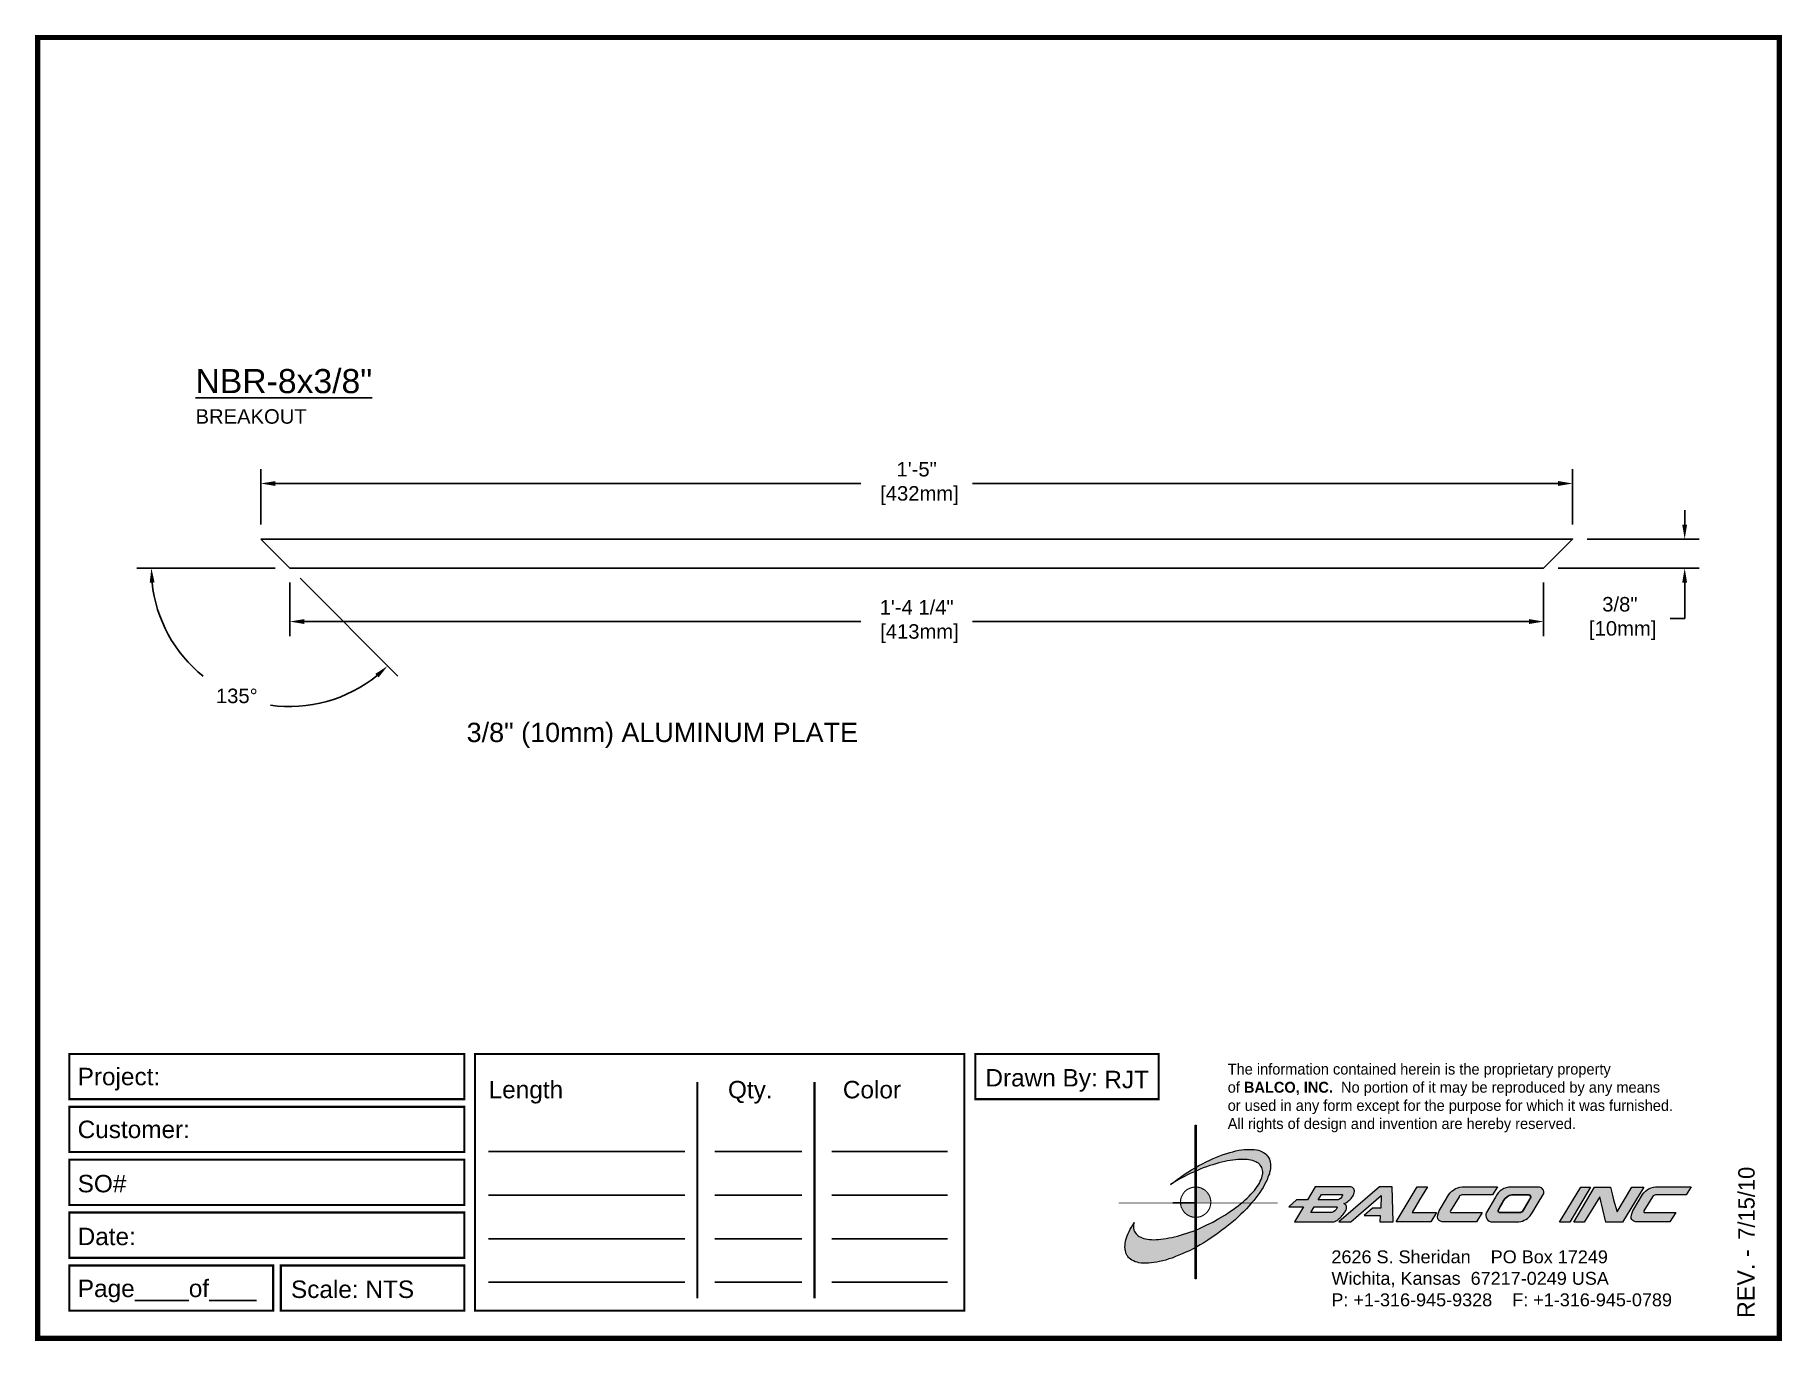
# Paper-space layout 'Breakout' of a CAD drawing. Header units: inches. Extents: x 0 to 10, y 0 to 7.5.
# The model-space entities are those that its viewports show. They can reach past a viewport. Long polylines and large blocks are cut down to what shows.
import ezdxf

# ---------------------------------------------------------------- set-up
doc = ezdxf.new("R2010")
doc.units = ezdxf.units.IN
doc.header["$MEASUREMENT"] = 0
for name, color, linetype in [('Border', 7, 'Continuous'), ('Dimensions', 3, 'Continuous'), ('Text', 2, 'Continuous')]:
    doc.layers.add(name, color=color, linetype=linetype)
doc.styles.add('Arial', font='arial.ttf')
doc.styles.add('Copyright', font='ERASDEMI.TTF')
doc.dimstyles.new('Arial', dxfattribs={"dimtxt": 0.1875, "dimasz": 0.1875, "dimexe": 0.1875, "dimexo": 0.1875, "dimgap": 0.1875, "dimtad": 0, "dimtih": 1, "dimtoh": 1, "dimdec": 4, "dimzin": 0, "dimdsep": 46, "dimlunit": 4, "dimtxsty": 'Arial', "dimcen": 0.1875, "dimadec": 0, "dimazin": 0, "dimtfac": 1, "dimtdec": 4, "dimtofl": 0, "dimtmove": 0, "dimatfit": 3, "dimfxl": 0, "dimfrac": 2, "dimtolj": 1, "dimtzin": 0, "dimarcsym": 0})

# ---------------------------------------------------------------- blocks, each defined once
blk = doc.blocks.new('ACADlogo')
h = blk.add_hatch(color=256)
h.paths.add_polyline_path([(-3.346, 1.223), (-3.351, 1.223), (-3.351, 0.979), (-3.346, 0.982)])
h.paths.add_polyline_path([(-3.346, 0.961), (-3.351, 0.959), (-3.351, 0.868), (-3.346, 0.868)])
h.paths.add_polyline_path([(-3.346, 0.777), (-3.351, 0.777), (-3.351, 0.699), (-3.351, 0.695), (-3.35, 0.695), (-3.346, 0.695)])
h.paths.add_polyline_path([(-3.346, 0.864), (-3.346, 0.868), (-3.35, 0.868), (-3.351, 0.868), (-3.351, 0.777), (-3.346, 0.777), (-3.346, 0.778), (-3.348, 0.778)])
h.paths.add_polyline_path([(-3.346, 0.524), (-3.351, 0.521), (-3.351, 0.342), (-3.346, 0.342)])
h.paths.add_polyline_path([(-3.346, 0.695), (-3.351, 0.695), (-3.351, 0.621), (-3.346, 0.623)])
h.paths.add_polyline_path([(-3.346, 0.623), (-3.351, 0.621), (-3.351, 0.521), (-3.346, 0.524)])
h.paths.add_polyline_path([(-3.346, 0.982), (-3.351, 0.979), (-3.351, 0.959), (-3.346, 0.961)])
h = blk.add_hatch(color=175)
h.paths.add_polyline_path([(-3.518, 0.573), (-3.534, 0.571), (-3.548, 0.569), (-3.562, 0.567), (-3.576, 0.567), (-3.589, 0.566), (-3.602, 0.567), (-3.614, 0.568), (-3.625, 0.569), (-3.636, 0.572), (-3.646, 0.574), (-3.656, 0.577), (-3.664, 0.581), (-3.673, 0.585), (-3.679, 0.589), (-3.685, 0.595), (-3.688, 0.598), (-3.691, 0.6), (-3.695, 0.607), (-3.699, 0.614), (-3.703, 0.621), (-3.704, 0.626), (-3.705, 0.631), (-3.706, 0.637), (-3.706, 0.642), (-3.705, 0.648), (-3.705, 0.653), (-3.703, 0.659), (-3.702, 0.665), (-3.71, 0.652), (-3.717, 0.639), (-3.725, 0.626), (-3.731, 0.613), (-3.737, 0.601), (-3.741, 0.589), (-3.746, 0.577), (-3.749, 0.566), (-3.751, 0.555), (-3.753, 0.544), (-3.754, 0.538), (-3.754, 0.533), (-3.755, 0.523), (-3.754, 0.513), (-3.753, 0.508), (-3.752, 0.503), (-3.75, 0.494), (-3.748, 0.486), (-3.743, 0.477), (-3.74, 0.473), (-3.738, 0.469), (-3.734, 0.465), (-3.73, 0.461), (-3.723, 0.455), (-3.715, 0.449), (-3.706, 0.445), (-3.695, 0.44), (-3.685, 0.437), (-3.674, 0.434), (-3.661, 0.432), (-3.648, 0.431), (-3.634, 0.431), (-3.62, 0.431), (-3.604, 0.433), (-3.588, 0.435), (-3.572, 0.438), (-3.556, 0.441), (-3.538, 0.445), (-3.52, 0.449), (-3.503, 0.456), (-3.483, 0.461), (-3.464, 0.469), (-3.445, 0.477), (-3.426, 0.485), (-3.406, 0.494), (-3.385, 0.503), (-3.364, 0.514), (-3.351, 0.521), (-3.351, 0.621), (-3.364, 0.616), (-3.382, 0.609), (-3.4, 0.603), (-3.418, 0.598), (-3.436, 0.592), (-3.453, 0.587), (-3.47, 0.583), (-3.486, 0.579), (-3.503, 0.576)])
h.paths.add_polyline_path([(-3.215, 0.687), (-3.251, 0.667), (-3.289, 0.649), (-3.327, 0.631), (-3.345, 0.623), (-3.346, 0.623), (-3.346, 0.524), (-3.343, 0.525), (-3.323, 0.537), (-3.302, 0.549), (-3.28, 0.563), (-3.259, 0.577), (-3.238, 0.59), (-3.218, 0.605), (-3.198, 0.62), (-3.179, 0.635), (-3.16, 0.65), (-3.141, 0.665), (-3.123, 0.681), (-3.106, 0.696), (-3.089, 0.712), (-3.074, 0.727), (-3.058, 0.743), (-3.043, 0.759), (-3.03, 0.775), (-3.028, 0.777), (-3.085, 0.777), (-3.091, 0.772), (-3.105, 0.761), (-3.118, 0.75), (-3.134, 0.739), (-3.149, 0.729), (-3.165, 0.718), (-3.182, 0.707), (-3.198, 0.697)])
h.paths.add_polyline_path([(-2.921, 1.009), (-2.922, 1.015), (-2.924, 1.02), (-2.926, 1.029), (-2.931, 1.038), (-2.934, 1.043), (-2.936, 1.047), (-2.94, 1.05), (-2.943, 1.054), (-2.951, 1.06), (-2.959, 1.066), (-2.968, 1.071), (-2.978, 1.075), (-2.989, 1.079), (-3, 1.081), (-3.013, 1.083), (-3.026, 1.084), (-3.04, 1.084), (-3.054, 1.084), (-3.07, 1.083), (-3.085, 1.081), (-3.102, 1.079), (-3.118, 1.075), (-3.136, 1.07), (-3.153, 1.066), (-3.171, 1.06), (-3.191, 1.054), (-3.21, 1.047), (-3.229, 1.039), (-3.248, 1.031), (-3.268, 1.022), (-3.289, 1.012), (-3.31, 1.002), (-3.33, 0.991), (-3.346, 0.982), (-3.346, 0.961), (-3.342, 0.962), (-3.323, 0.971), (-3.305, 0.978), (-3.287, 0.984), (-3.268, 0.991), (-3.251, 0.996), (-3.234, 1.002), (-3.216, 1.007), (-3.199, 1.011), (-3.182, 1.015), (-3.167, 1.018), (-3.15, 1.021), (-3.136, 1.023), (-3.121, 1.025), (-3.107, 1.026), (-3.093, 1.026), (-3.079, 1.027), (-3.067, 1.026), (-3.054, 1.026), (-3.043, 1.025), (-3.032, 1.022), (-3.022, 1.02), (-3.013, 1.016), (-3.004, 1.013), (-2.997, 1.009), (-2.989, 1.005), (-2.983, 0.999), (-2.98, 0.996), (-2.978, 0.994), (-2.973, 0.987), (-2.969, 0.981), (-2.967, 0.973), (-2.965, 0.965), (-2.964, 0.957), (-2.964, 0.949), (-2.964, 0.944), (-2.965, 0.94), (-2.967, 0.93), (-2.969, 0.921), (-2.973, 0.911), (-2.978, 0.901), (-2.983, 0.891), (-2.989, 0.881), (-2.996, 0.871), (-3.004, 0.86), (-3.012, 0.849), (-3.021, 0.838), (-3.032, 0.827), (-3.042, 0.816), (-3.053, 0.805), (-3.065, 0.794), (-3.077, 0.783), (-3.085, 0.777), (-3.028, 0.777), (-3.016, 0.791), (-3.004, 0.806), (-2.992, 0.822), (-2.981, 0.837), (-2.971, 0.852), (-2.962, 0.866), (-2.954, 0.882), (-2.946, 0.896), (-2.939, 0.91), (-2.934, 0.924), (-2.929, 0.938), (-2.926, 0.944), (-2.925, 0.951), (-2.922, 0.963), (-2.92, 0.975), (-2.92, 0.982), (-2.919, 0.987), (-2.92, 0.999), (-2.92, 1.005)])
h.paths.add_polyline_path([(-3.372, 0.966), (-3.393, 0.953), (-3.415, 0.94), (-3.435, 0.925), (-3.455, 0.911), (-3.475, 0.897), (-3.494, 0.882), (-3.468, 0.898), (-3.439, 0.915), (-3.41, 0.93), (-3.396, 0.938), (-3.38, 0.945), (-3.351, 0.959), (-3.351, 0.979)])
h = blk.add_hatch(color=256)
h.paths.add_polyline_path([(-3.268, 0.814), (-3.27, 0.819), (-3.273, 0.824), (-3.276, 0.828), (-3.279, 0.833), (-3.282, 0.837), (-3.286, 0.841), (-3.29, 0.845), (-3.294, 0.849), (-3.298, 0.852), (-3.303, 0.855), (-3.308, 0.858), (-3.313, 0.86), (-3.318, 0.863), (-3.323, 0.864), (-3.328, 0.866), (-3.334, 0.867), (-3.339, 0.868), (-3.345, 0.868), (-3.346, 0.868), (-3.346, 0.777), (-3.335, 0.777), (-3.262, 0.777), (-3.262, 0.781), (-3.262, 0.787), (-3.263, 0.792), (-3.264, 0.798), (-3.265, 0.803), (-3.266, 0.808)])
h.paths.add_polyline_path([(-3.351, 0.777), (-3.436, 0.777), (-3.435, 0.773), (-3.435, 0.768), (-3.434, 0.762), (-3.432, 0.757), (-3.431, 0.752), (-3.428, 0.747), (-3.426, 0.742), (-3.423, 0.737), (-3.42, 0.732), (-3.417, 0.728), (-3.414, 0.723), (-3.41, 0.719), (-3.406, 0.716), (-3.401, 0.712), (-3.397, 0.709), (-3.392, 0.706), (-3.387, 0.704), (-3.382, 0.701), (-3.377, 0.699), (-3.372, 0.698), (-3.367, 0.696), (-3.361, 0.695), (-3.356, 0.695), (-3.351, 0.695)])
h.paths.add_polyline_path([(-3.346, 0.868), (-3.35, 0.868), (-3.351, 0.868), (-3.351, 0.777), (-3.346, 0.777)])
h = blk.add_hatch(color=256)
h.paths.add_polyline_path([(-2.438, 0.844, 0.412988), (-2.461, 0.869), (-2.663, 0.869), (-2.707, 0.794), (-2.771, 0.794), (-2.815, 0.755), (-2.73, 0.755), (-2.781, 0.668), (-2.563, 0.668, 0.107996), (-2.538, 0.677, 0.108939), (-2.494, 0.724, 0.080345), (-2.483, 0.745, 0.419497), (-2.499, 0.773, 0.149928), (-2.447, 0.815, 0.134283)])
h.paths.add_polyline_path([(-2.507, 0.821, -0.209012), (-2.532, 0.794), (-2.538, 0.794), (-2.646, 0.794), (-2.627, 0.825), (-2.51, 0.825, -0.56619)], flags=16)
h.paths.add_polyline_path([(-2.538, 0.75, -0.241309), (-2.569, 0.722), (-2.688, 0.722), (-2.669, 0.755), (-2.541, 0.755, -0.56619)], flags=16)
for points in [[(-2.285, 0.819), (-2.287, 0.748), (-2.335, 0.748), (-2.383, 0.705), (-2.29, 0.705), (-2.292, 0.668), (-2.215, 0.668), (-2.221, 0.869), (-2.295, 0.869), (-2.527, 0.668), (-2.458, 0.668)], [(-2.018, 0.869), (-2.079, 0.869), (-2.198, 0.668), (-2, 0.668), (-1.968, 0.722), (-2.107, 0.722), (-2.085, 0.759), (-2.064, 0.794)], [(-1.617, 0.869), (-1.807, 0.869, 0.270182), (-1.896, 0.825), (-1.946, 0.742, 0.109019), (-1.961, 0.695, 0.340665), (-1.945, 0.672, 0.129907), (-1.923, 0.668), (-1.738, 0.668), (-1.706, 0.722), (-1.878, 0.722), (-1.882, 0.722, -0.601242), (-1.887, 0.731), (-1.838, 0.813, -0.253048), (-1.821, 0.823), (-1.645, 0.823)], [(-1.083, 0.867), (-1.14, 0.867), (-1.261, 0.667), (-1.26, 0.667), (-1.202, 0.667)], [(-0.96, 0.83), (-0.969, 0.867), (-1.061, 0.867), (-1.179, 0.667), (-1.12, 0.667), (-1.031, 0.812), (-0.995, 0.667), (-0.9, 0.667), (-0.778, 0.867), (-0.846, 0.867), (-0.931, 0.727), (-0.951, 0.795)], [(-0.507, 0.869), (-0.697, 0.869, 0.270182), (-0.786, 0.825), (-0.836, 0.742, 0.109019), (-0.85, 0.695, 0.340665), (-0.835, 0.672, 0.129907), (-0.812, 0.668), (-0.628, 0.668), (-0.595, 0.722), (-0.768, 0.722), (-0.772, 0.722, -0.601242), (-0.777, 0.731), (-0.728, 0.813, -0.253048), (-0.71, 0.823), (-0.534, 0.823)], [(-3.346, 0.623), (-3.351, 0.621), (-3.351, 0.521), (-3.346, 0.524)]]:
    blk.add_hatch(color=256).paths.add_polyline_path(points)
h = blk.add_hatch(color=256)
h.paths.add_polyline_path([(-1.377, 0.868), (-1.383, 0.868), (-1.383, 0.868), (-1.44, 0.868), (-1.492, 0.868), (-1.541, 0.868, 0.297712), (-1.628, 0.811), (-1.68, 0.723, 0.585116), (-1.646, 0.668), (-1.506, 0.668, 0.210586), (-1.429, 0.703), (-1.415, 0.726), (-1.389, 0.769), (-1.352, 0.831, 0.4352)])
h.paths.add_polyline_path([(-1.437, 0.823, -0.603783), (-1.428, 0.805), (-1.431, 0.801), (-1.434, 0.796), (-1.438, 0.789), (-1.474, 0.728, -0.229001), (-1.489, 0.722), (-1.494, 0.722), (-1.501, 0.722), (-1.597, 0.722), (-1.604, 0.722, -0.492401), (-1.613, 0.734), (-1.601, 0.757), (-1.591, 0.775), (-1.582, 0.791, -0.238368), (-1.535, 0.823)], flags=16)
for q in [(-3.48, 0.777), (-3.351, 0.642)]:
    blk.add_line((-3.351, 0.777), q)
at = {"color": 7, "lineweight": 0}
for points in [[(-3.351, 1.223), (-3.346, 1.223), (-3.346, 0.342), (-3.351, 0.342), (-3.351, 1.223)], [(-2.292, 0.668), (-2.215, 0.668), (-2.221, 0.869), (-2.295, 0.869), (-2.527, 0.668), (-2.458, 0.668), (-2.285, 0.819), (-2.287, 0.748), (-2.286, 0.748), (-2.335, 0.748), (-2.383, 0.705), (-2.29, 0.705), (-2.292, 0.668), (-2.292, 0.668)], [(-2.198, 0.668), (-2.079, 0.869), (-2.018, 0.869), (-2.064, 0.794), (-2.085, 0.759), (-2.107, 0.722), (-1.968, 0.722), (-2, 0.668), (-2.198, 0.668), (-2.198, 0.668)], [(-1.383, 0.868), (-1.383, 0.868)], [(-1.261, 0.667), (-1.14, 0.867), (-1.083, 0.867), (-1.202, 0.667), (-1.26, 0.667), (-1.261, 0.667), (-1.261, 0.667)], [(-0.9, 0.667), (-0.995, 0.667), (-1.031, 0.812), (-1.12, 0.667), (-1.179, 0.667), (-1.061, 0.867), (-0.969, 0.867), (-0.96, 0.83), (-0.951, 0.795), (-0.931, 0.727), (-0.846, 0.867), (-0.778, 0.867), (-0.9, 0.667), (-0.9, 0.667)]]:
    blk.add_lwpolyline(points, dxfattribs=at)
at = {"color": 175, "lineweight": 0}
blk.add_lwpolyline([(-2.926, 1.029), (-2.924, 1.02), (-2.922, 1.015), (-2.921, 1.009), (-2.92, 1.005), (-2.92, 0.999), (-2.919, 0.987), (-2.92, 0.982), (-2.92, 0.975), (-2.922, 0.963), (-2.925, 0.951), (-2.926, 0.944), (-2.929, 0.938), (-2.934, 0.924), (-2.939, 0.91), (-2.946, 0.896), (-2.954, 0.882), (-2.962, 0.866), (-2.971, 0.852), (-2.981, 0.837), (-2.992, 0.822), (-3.004, 0.806), (-3.016, 0.791), (-3.03, 0.775), (-3.043, 0.759), (-3.058, 0.743), (-3.074, 0.727), (-3.089, 0.712), (-3.106, 0.696), (-3.123, 0.681), (-3.141, 0.665), (-3.16, 0.65), (-3.179, 0.635), (-3.198, 0.62), (-3.218, 0.605), (-3.238, 0.59), (-3.259, 0.577), (-3.28, 0.563), (-3.302, 0.549), (-3.323, 0.537), (-3.343, 0.525), (-3.364, 0.514), (-3.385, 0.503), (-3.406, 0.494), (-3.426, 0.485), (-3.445, 0.477), (-3.464, 0.469), (-3.483, 0.461), (-3.503, 0.456), (-3.52, 0.449), (-3.538, 0.445), (-3.556, 0.441), (-3.572, 0.438), (-3.588, 0.435), (-3.604, 0.433), (-3.62, 0.431), (-3.634, 0.431), (-3.648, 0.431), (-3.661, 0.432), (-3.674, 0.434), (-3.685, 0.437), (-3.695, 0.44), (-3.706, 0.445), (-3.715, 0.449), (-3.723, 0.455), (-3.73, 0.461), (-3.734, 0.465), (-3.738, 0.469), (-3.74, 0.473), (-3.743, 0.477), (-3.748, 0.486), (-3.75, 0.494), (-3.752, 0.503), (-3.753, 0.508), (-3.754, 0.513), (-3.755, 0.523), (-3.754, 0.533), (-3.754, 0.538), (-3.753, 0.544), (-3.751, 0.555), (-3.749, 0.566), (-3.746, 0.577), (-3.741, 0.589), (-3.737, 0.601), (-3.731, 0.613), (-3.725, 0.626), (-3.717, 0.639), (-3.71, 0.652), (-3.702, 0.665), (-3.703, 0.659), (-3.705, 0.653), (-3.705, 0.648), (-3.706, 0.642), (-3.706, 0.637), (-3.705, 0.631), (-3.704, 0.626), (-3.703, 0.621), (-3.699, 0.614), (-3.695, 0.607), (-3.691, 0.6), (-3.688, 0.598), (-3.685, 0.595), (-3.679, 0.589), (-3.673, 0.585), (-3.664, 0.581), (-3.656, 0.577), (-3.646, 0.574), (-3.636, 0.572), (-3.625, 0.569), (-3.614, 0.568), (-3.602, 0.567), (-3.589, 0.566), (-3.576, 0.567), (-3.562, 0.567), (-3.548, 0.569), (-3.534, 0.571), (-3.518, 0.573), (-3.503, 0.576), (-3.486, 0.579), (-3.47, 0.583), (-3.453, 0.587), (-3.436, 0.592), (-3.418, 0.598), (-3.4, 0.603), (-3.382, 0.609), (-3.364, 0.616), (-3.345, 0.623), (-3.327, 0.631), (-3.289, 0.649), (-3.251, 0.667), (-3.215, 0.687), (-3.198, 0.697), (-3.182, 0.707), (-3.165, 0.718), (-3.149, 0.729), (-3.134, 0.739), (-3.118, 0.75), (-3.105, 0.761), (-3.091, 0.772), (-3.077, 0.783), (-3.065, 0.794), (-3.053, 0.805), (-3.042, 0.816), (-3.032, 0.827), (-3.021, 0.838), (-3.012, 0.849), (-3.004, 0.86), (-2.996, 0.871), (-2.989, 0.881), (-2.983, 0.891), (-2.978, 0.901), (-2.973, 0.911), (-2.969, 0.921), (-2.967, 0.93), (-2.965, 0.94), (-2.964, 0.944), (-2.964, 0.949), (-2.964, 0.957), (-2.965, 0.965), (-2.967, 0.973), (-2.969, 0.981), (-2.973, 0.987), (-2.978, 0.994), (-2.98, 0.996), (-2.983, 0.999), (-2.989, 1.005), (-2.997, 1.009), (-3.004, 1.013), (-3.013, 1.016), (-3.022, 1.02), (-3.032, 1.022), (-3.043, 1.025), (-3.054, 1.026), (-3.067, 1.026), (-3.079, 1.027), (-3.093, 1.026), (-3.107, 1.026), (-3.121, 1.025), (-3.136, 1.023), (-3.15, 1.021), (-3.167, 1.018), (-3.182, 1.015), (-3.199, 1.011), (-3.216, 1.007), (-3.234, 1.002), (-3.251, 0.996), (-3.268, 0.991), (-3.287, 0.984), (-3.305, 0.978), (-3.323, 0.971), (-3.342, 0.962), (-3.38, 0.945), (-3.396, 0.938), (-3.41, 0.93), (-3.439, 0.915), (-3.468, 0.898), (-3.494, 0.882), (-3.475, 0.897), (-3.455, 0.911), (-3.435, 0.925), (-3.415, 0.94), (-3.393, 0.953), (-3.372, 0.966), (-3.351, 0.979), (-3.33, 0.991), (-3.31, 1.002), (-3.289, 1.012), (-3.268, 1.022), (-3.248, 1.031), (-3.229, 1.039), (-3.21, 1.047), (-3.191, 1.054), (-3.171, 1.06), (-3.153, 1.066), (-3.136, 1.07), (-3.118, 1.075), (-3.102, 1.079), (-3.085, 1.081), (-3.07, 1.083), (-3.054, 1.084), (-3.04, 1.084), (-3.026, 1.084), (-3.013, 1.083), (-3, 1.081), (-2.989, 1.079), (-2.978, 1.075), (-2.968, 1.071), (-2.959, 1.066), (-2.951, 1.06), (-2.943, 1.054), (-2.94, 1.05), (-2.936, 1.047), (-2.934, 1.043), (-2.931, 1.038), (-2.926, 1.029), (-2.926, 1.029)], dxfattribs=at)
at = {"color": 7, "lineweight": 0, "const_width": 0.0064}
blk.add_lwpolyline([(-3.262, 0.781), (-3.262, 0.787), (-3.263, 0.792), (-3.264, 0.798), (-3.265, 0.803), (-3.266, 0.808), (-3.268, 0.814), (-3.27, 0.819), (-3.273, 0.824), (-3.276, 0.828), (-3.279, 0.833), (-3.282, 0.837), (-3.286, 0.841), (-3.29, 0.845), (-3.294, 0.849), (-3.298, 0.852), (-3.303, 0.855), (-3.308, 0.858), (-3.313, 0.86), (-3.318, 0.863), (-3.323, 0.864), (-3.328, 0.866), (-3.334, 0.867), (-3.339, 0.868), (-3.345, 0.868), (-3.35, 0.868), (-3.356, 0.868), (-3.361, 0.867), (-3.367, 0.866), (-3.372, 0.865), (-3.377, 0.863), (-3.382, 0.862), (-3.387, 0.859), (-3.392, 0.857), (-3.397, 0.854), (-3.401, 0.851), (-3.406, 0.847), (-3.41, 0.843), (-3.414, 0.839), (-3.417, 0.835), (-3.42, 0.831), (-3.423, 0.826), (-3.426, 0.821), (-3.428, 0.816), (-3.431, 0.811), (-3.432, 0.806), (-3.434, 0.801), (-3.435, 0.795), (-3.435, 0.79), (-3.436, 0.784), (-3.436, 0.779), (-3.435, 0.773), (-3.435, 0.768), (-3.434, 0.762), (-3.432, 0.757), (-3.431, 0.752), (-3.428, 0.747), (-3.426, 0.742), (-3.423, 0.737), (-3.42, 0.732), (-3.417, 0.728), (-3.414, 0.723), (-3.41, 0.719), (-3.406, 0.716), (-3.401, 0.712), (-3.397, 0.709), (-3.392, 0.706), (-3.387, 0.704), (-3.382, 0.701), (-3.377, 0.699), (-3.372, 0.698), (-3.367, 0.696), (-3.361, 0.695), (-3.356, 0.695), (-3.35, 0.695), (-3.345, 0.695), (-3.339, 0.695), (-3.334, 0.696), (-3.328, 0.697), (-3.323, 0.698), (-3.318, 0.7), (-3.313, 0.702), (-3.308, 0.705), (-3.303, 0.708), (-3.298, 0.711), (-3.294, 0.714), (-3.29, 0.718), (-3.286, 0.721), (-3.282, 0.726), (-3.279, 0.73), (-3.276, 0.734), (-3.273, 0.739), (-3.27, 0.744), (-3.268, 0.749), (-3.266, 0.754), (-3.265, 0.76), (-3.264, 0.765), (-3.263, 0.77), (-3.262, 0.776), (-3.262, 0.781)], dxfattribs=at)
at = {"color": 7, "lineweight": 0}
for points in [[(-2.447, 0.815, 0.130368), (-2.438, 0.843, 0.448367), (-2.463, 0.869), (-2.663, 0.869), (-2.707, 0.794), (-2.771, 0.794), (-2.815, 0.755), (-2.73, 0.755), (-2.781, 0.668), (-2.563, 0.668, 0.107996), (-2.538, 0.677, 0.108939), (-2.494, 0.724, 0.077395), (-2.484, 0.744, 0.430878), (-2.499, 0.773, 0.149928)], [(-2.507, 0.821, -0.209012), (-2.532, 0.794), (-2.538, 0.794), (-2.646, 0.794), (-2.627, 0.825), (-2.512, 0.825), (-2.509, 0.825, -0.531288)], [(-1.838, 0.813), (-1.887, 0.731, 0.587385), (-1.882, 0.722), (-1.878, 0.722), (-1.706, 0.722), (-1.738, 0.668), (-1.923, 0.668, -0.129907), (-1.945, 0.672, -0.349839), (-1.961, 0.696, -0.107341), (-1.946, 0.742), (-1.896, 0.825, -0.270182), (-1.807, 0.869), (-1.617, 0.869), (-1.645, 0.823), (-1.821, 0.823, 0.252436)], [(-1.68, 0.723, 0.585116), (-1.646, 0.668), (-1.506, 0.668, 0.210586), (-1.429, 0.703), (-1.415, 0.726), (-1.389, 0.769), (-1.352, 0.831, 0.4352), (-1.377, 0.868), (-1.383, 0.868), (-1.383, 0.868), (-1.44, 0.868), (-1.492, 0.868), (-1.541, 0.868, 0.297712), (-1.628, 0.811)], [(-0.728, 0.813), (-0.777, 0.731, 0.587385), (-0.772, 0.722), (-0.768, 0.722), (-0.595, 0.722), (-0.628, 0.668), (-0.812, 0.668, -0.129907), (-0.835, 0.672, -0.349839), (-0.85, 0.696, -0.107341), (-0.836, 0.742), (-0.786, 0.825, -0.270182), (-0.697, 0.869), (-0.507, 0.869), (-0.534, 0.823), (-0.71, 0.823, 0.252436)], [(-2.569, 0.722), (-2.688, 0.722), (-2.669, 0.755), (-2.543, 0.755), (-2.54, 0.755, -0.531288), (-2.538, 0.75, -0.241309)]]:
    blk.add_lwpolyline(points, format="xyb", close=True, dxfattribs=at)
blk.add_lwpolyline([(-1.437, 0.823), (-1.535, 0.823, 0.238368), (-1.582, 0.791), (-1.591, 0.775), (-1.601, 0.757), (-1.613, 0.734, 0.490298), (-1.604, 0.722), (-1.597, 0.722), (-1.501, 0.722), (-1.494, 0.722), (-1.489, 0.722, 0.229001), (-1.474, 0.728), (-1.438, 0.789), (-1.434, 0.796), (-1.431, 0.801), (-1.428, 0.805, 0.603783)], format="xyb", close=True)
blk.add_lwpolyline([(-2.879, 0.777, 0.00455, 0.00455, 0), (-3.791, 0.777, 0.00183, 0.00183, 0), (-3.791, 0.777, 0.00183, 0.00183, 0)], format="xyseb", dxfattribs=at)
blk = doc.blocks.new('Quantity Data')
at = {"layer": 'Border', "color": 253}
for p, q in [((2.755, 1.254), (3.881, 1.254)), ((4.054, 1.254), (4.553, 1.254)), ((4.725, 1.254), (5.389, 1.254)), ((2.755, 1.004), (3.881, 1.004)), ((4.054, 1.004), (4.553, 1.004)), ((4.725, 1.004), (5.389, 1.004)), ((2.755, 0.754), (3.881, 0.754)), ((4.054, 0.754), (4.553, 0.754)), ((4.725, 0.754), (5.389, 0.754)), ((2.755, 0.504), (3.881, 0.504)), ((4.054, 0.504), (4.553, 0.504)), ((4.725, 0.504), (5.389, 0.504))]:
    blk.add_line(p, q, dxfattribs=at)
at = {"layer": 'Border', "const_width": 0.0125}
blk.add_lwpolyline([(5.485, 0.341), (2.678, 0.341), (2.678, 1.813), (5.485, 1.813)], close=True, dxfattribs=at)
for points in [[(3.953, 1.653), (3.953, 0.412)], [(4.625, 1.653), (4.625, 0.412)]]:
    blk.add_lwpolyline(points, dxfattribs=at)
at = {"layer": 'Border', "style": 'Arial'}
for s, p in [('Length', (2.756, 1.559)), ('Qty.', (4.129, 1.559)), ('Color', (4.788, 1.559))]:
    blk.add_text(s, height=0.1, dxfattribs=at).set_placement(p)
blk = doc.blocks.new('Drawn By')
at = {"layer": 'Border', "const_width": 0.0125}
blk.add_lwpolyline([(5.38, 1.813), (6.432, 1.813), (6.432, 1.554), (5.38, 1.554)], close=True, dxfattribs=at)
at = {"layer": 'Border', "style": 'Arial'}
blk.add_text('Drawn By: ', height=0.1, dxfattribs=at).set_placement((5.438, 1.627))
blk.add_attdef('XXX', (6.12, 1.617), '', height=0.1, dxfattribs=at)
blk = doc.blocks.new('Project Info')
at = {"layer": 'Border', "const_width": 0.0125}
for points in [[(0.182, 1.813), (2.448, 1.813), (2.448, 1.554), (0.182, 1.554)], [(0.182, 1.51), (2.448, 1.51), (2.448, 1.251), (0.182, 1.251)], [(0.182, 1.207), (2.448, 1.207), (2.448, 0.947), (0.182, 0.947)], [(0.182, 0.904), (2.448, 0.904), (2.448, 0.644), (0.182, 0.644)], [(0.182, 0.6), (1.352, 0.6), (1.352, 0.341), (0.182, 0.341)], [(1.396, 0.6), (2.448, 0.6), (2.448, 0.341), (1.396, 0.341)]]:
    blk.add_lwpolyline(points, close=True, dxfattribs=at)
at = {"layer": 'Border', "style": 'Arial'}
for s, p in [('Project:', (0.23, 1.634)), ('Customer:', (0.23, 1.331)), ('SO#', (0.23, 1.02)), ('Date:', (0.23, 0.717)), ('Page%%u        %%uof%%u       ', (0.231, 0.419)), ('Scale: NTS', (1.454, 0.414))]:
    blk.add_text(s, height=0.1, dxfattribs=at).set_placement(p)
blk = doc.blocks.new('REV')
at = {"style": 'Copyright'}
blk.add_text('REV. -', height=0.1, rotation=90, dxfattribs=at).set_placement((-0.142, 0.117))
at = {"style": 'Copyright', "flags": 4}
blk.add_attdef('REVISIONDATE', (-0.142, 0.566), '', height=0.0938, rotation=90, dxfattribs=at)
blk = doc.blocks.new('*D15')
at = {"layer": 'Defpoints', "color": 0}
for p in [(43.453, 4.63), (43.828, 4.255), (43.828, 4.255), (56.079, 4.255), (42.56, 2.987)]:
    blk.add_point(p, dxfattribs=at)
at = {"layer": 'Dimensions', "color": 0, "lineweight": -2}
for p, q in [((43.641, 4.255), (41.847, 4.255)), ((43.961, 4.123), (45.229, 2.854))]:
    blk.add_line(p, q, dxfattribs=at)
for start, end in [(185.9916, 231.2868), (261.9554, 309.0084)]:
    blk.add_arc((43.828, 4.255), 1.794, start, end, dxfattribs=at)
at = {"layer": 'Dimensions', "color": 0}
for points in [[(42.013, 4.066), (42.076, 4.069), (42.035, 4.255)], [(44.937, 2.884), (44.978, 2.838), (45.097, 2.987)]]:
    blk.add_solid(points, dxfattribs=at)
at = {"layer": 'Dimensions', "color": 0, "insert": (43.142, 2.598), "char_height": 0.1875, "attachment_point": 5, "style": 'Arial'}
blk.add_mtext('\\A1;135°', dxfattribs=at)
blk = doc.blocks.new('*D22')
at = {"layer": 'Defpoints', "color": 0}
for p in [(60.454, 5.351), (43.453, 4.63), (60.454, 4.63)]:
    blk.add_point(p, dxfattribs=at)
at = {"layer": 'Dimensions', "color": 0, "lineweight": -2}
for p, q in [((43.453, 4.818), (43.453, 5.538)), ((60.454, 4.818), (60.454, 5.538)), ((43.641, 5.351), (51.229, 5.351)), ((60.266, 5.351), (52.678, 5.351))]:
    blk.add_line(p, q, dxfattribs=at)
at = {"layer": 'Dimensions', "color": 0}
for points in [[(43.641, 5.382), (43.641, 5.319), (43.453, 5.351)], [(60.266, 5.382), (60.266, 5.319), (60.454, 5.351)]]:
    blk.add_solid(points, dxfattribs=at)
at = {"layer": 'Dimensions', "color": 0, "insert": (51.953, 5.351), "char_height": 0.1875, "attachment_point": 5, "style": 'Arial'}
blk.add_mtext('\\A1;1\'-5"\\P [432mm]', dxfattribs=at)
blk = doc.blocks.new('*D23')
at = {"layer": 'Defpoints', "color": 0}
for p in [(43.828, 4.255), (60.079, 4.255), (60.079, 3.562)]:
    blk.add_point(p, dxfattribs=at)
at = {"layer": 'Dimensions', "color": 0, "lineweight": -2}
for p, q in [((43.828, 4.068), (43.828, 3.375)), ((60.079, 4.068), (60.079, 3.375)), ((44.016, 3.562), (51.229, 3.562)), ((59.891, 3.562), (52.678, 3.562))]:
    blk.add_line(p, q, dxfattribs=at)
at = {"layer": 'Dimensions', "color": 0}
for points in [[(44.016, 3.594), (44.016, 3.531), (43.828, 3.562)], [(59.891, 3.594), (59.891, 3.531), (60.079, 3.562)]]:
    blk.add_solid(points, dxfattribs=at)
at = {"layer": 'Dimensions', "color": 0, "insert": (51.953, 3.562), "char_height": 0.1875, "attachment_point": 5, "style": 'Arial'}
blk.add_mtext('\\A1;1\'-4 1/4"\\P [413mm]', dxfattribs=at)
blk = doc.blocks.new('*D24')
at = {"layer": 'Defpoints', "color": 0}
for p in [(60.454, 4.63), (60.079, 4.255), (61.907, 4.255)]:
    blk.add_point(p, dxfattribs=at)
at = {"layer": 'Dimensions', "color": 0, "lineweight": -2}
for p, q in [((61.907, 4.818), (61.907, 5.005)), ((60.641, 4.63), (62.094, 4.63)), ((60.266, 4.255), (62.094, 4.255)), ((61.907, 4.068), (61.907, 3.602)), ((61.907, 3.602), (61.719, 3.602))]:
    blk.add_line(p, q, dxfattribs=at)
at = {"layer": 'Dimensions', "color": 0}
for points in [[(61.875, 4.818), (61.938, 4.818), (61.907, 4.63)], [(61.875, 4.068), (61.938, 4.068), (61.907, 4.255)]]:
    blk.add_solid(points, dxfattribs=at)
at = {"layer": 'Dimensions', "color": 0, "insert": (61.067, 3.602), "char_height": 0.1875, "attachment_point": 5, "style": 'Arial'}
blk.add_mtext('\\A1;3/8"\\P [10mm]', dxfattribs=at)

msp = doc.modelspace()

# ---------------------------------------------------------------- linework, layer by layer
msp.add_lwpolyline([(43.45342, 4.63009), (60.45352, 4.63009), (60.07852, 4.25509), (43.82842, 4.25509)], close=True)

# ---------------------------------------------------------------- texts
at = {"layer": 'Text', "insert": (42.60699, 6.83414), "char_height": 0.25, "width": 5.4862005, "attachment_point": 1, "style": 'Arial'}
msp.add_mtext('{\\H1.25x;\\LNBR-8x3/8"\\P\\H0.6x;\\lBREAKOUT}', dxfattribs=at)
at = {"layer": 'Text', "insert": (46.12082, 2.08837), "char_height": 0.25, "attachment_point": 4, "style": 'Arial'}
msp.add_mtext('3/8" (10mm) ALUMINUM PLATE', dxfattribs=at)

# ---------------------------------------------------------------- dimensions: what is measured, and where the dimension line sits
at = {"layer": 'Dimensions'}
for base, p1, p2, picture, middle in [((60.45352, 5.35068), (43.45342, 4.63009), (60.45352, 4.63009), '*D22', (51.95347, 5.35068)), ((60.07852, 3.56226), (43.82842, 4.25509), (60.07852, 4.25509), '*D23', (51.95347, 3.56226))]:
    dim = msp.add_linear_dim(base=base, p1=p1, p2=p2, dimstyle='Arial', override={"dimpost": '\\X'}, dxfattribs=at)
    dim.commit()
    dim.dimension.update_dxf_attribs({"geometry": picture, "text_midpoint": middle, "dimtype": 160})
dim = msp.add_linear_dim(base=(61.9067, 4.25509), p1=(60.45352, 4.63009), p2=(60.07852, 4.25509), angle=90, dimstyle='Arial', override={"dimpost": '\\X'}, dxfattribs=at)
dim.commit()
dim.dimension.update_dxf_attribs({"geometry": '*D24', "text_midpoint": (61.06717, 3.60208), "dimtype": 160})
dim = msp.add_angular_dim_2l(base=(42.55999, 2.98666), line1=((56.07913, 4.25509), (43.82842, 4.25509)), line2=((43.82842, 4.25509), (43.45342, 4.63009)), dimstyle='Arial', override={"dimpost": '\\X'}, dxfattribs=at)
dim.commit()
dim.dimension.update_dxf_attribs({"geometry": '*D15', "text_midpoint": (43.14195, 2.59781)})

psp = doc.layouts.new('Breakout')

# ---------------------------------------------------------------- linework, layer by layer
at = {"layer": 'Border', "const_width": 0.03}
psp.add_lwpolyline([(0.015, 7.476), (10.008, 7.476), (10.008, 0.015), (0.015, 0.015)], close=True, dxfattribs=at)

# ---------------------------------------------------------------- block references
for name, p in [('Project Info', (0.015, -0.167)), ('Quantity Data', (-0.153, -0.167))]:
    psp.add_blockref(name, p)
psp.add_blockref('Drawn By', (0.015, -0.167)).add_auto_attribs({'XXX': 'RJT'})
at = {"layer": 'Border'}
psp.add_blockref('ACADlogo', (10.008, 0.015), dxfattribs=at)
at = {"layer": 'Text'}
psp.add_blockref('REV', (10.008, 0.015), dxfattribs=at).add_auto_attribs({'REVISIONDATE': '7/15/10'})

# ---------------------------------------------------------------- texts
at = {"insert": (6.843, 1.591), "char_height": 0.0625, "width": 50.295, "attachment_point": 1, "style": 'Copyright'}
psp.add_mtext('The information contained herein is the proprietary property\\Pof {\\fEras Bold ITC|b0|i0|c0|p34;BALCO, INC.}  No portion of it may be reproduced by any means\\Por used in any form except for the purpose for which it was furnished.\\PAll rights of design and invention are hereby reserved.', dxfattribs=at)
at = {"layer": 'Border', "insert": (7.438, 0.52), "char_height": 0.074, "width": 2.3438, "attachment_point": 1, "style": 'Arial'}
psp.add_mtext('2626 S. Sheridan    PO Box 17249\\PWichita, Kansas  67217-0249 USA \\PP: +1-316-945-9328    F: +1-316-945-0789', dxfattribs=at)

# ---------------------------------------------------------------- viewports
at = {"layer": 'Border'}
psp.add_viewport(center=(5.012, 3.745), size=(9.993, 7.46055), view_center_point=(51.84799, 2.70065), view_height=16.8537867, dxfattribs=at)

doc.saveas('drawing.dxf')
